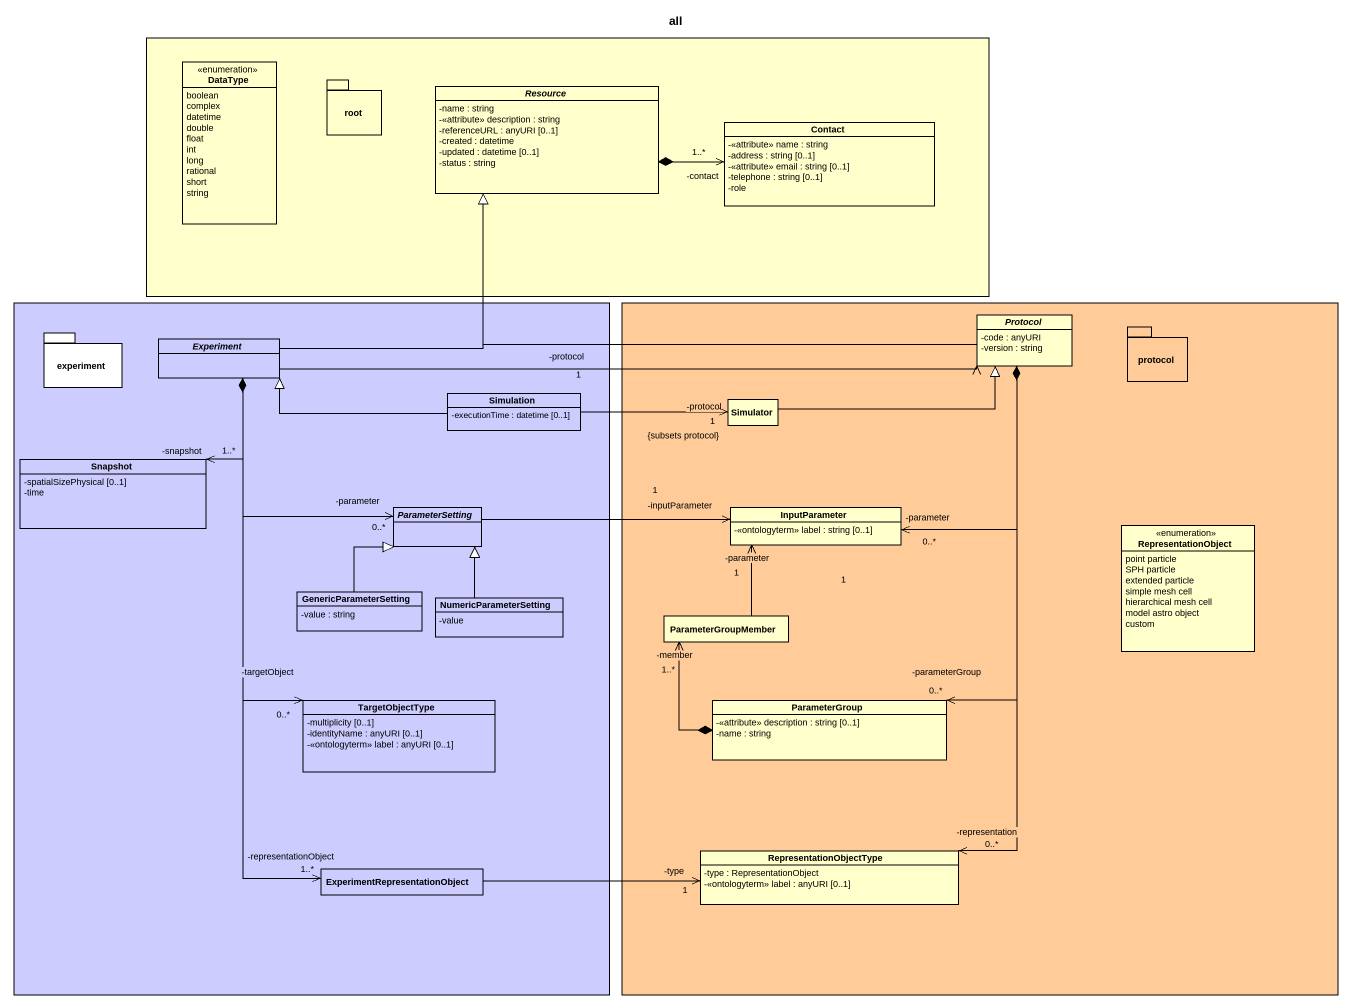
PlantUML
@startuml
title all
hide circle
hide empty members
skinparam classAttributeIconSize 0
rectangle " " as rectangle1 #FFFFCC {
  enum DataType #FFFFCC {
    boolean
    complex
    datetime
    double
    float
    int
    long
    rational
    short
    string
  }
  package root #FFFFCC {
  }
  abstract class Resource #FFFFCC {
    -name : string
    -<<attribute>> description : string
    -referenceURL : anyURI [0..1]
    -created : datetime
    -updated : datetime [0..1]
    -status : string
  }
  class Contact #FFFFCC {
    -<<attribute>> name : string
    -address : string [0..1]
    -<<attribute>> email : string [0..1]
    -telephone : string [0..1]
    -role
  }
}
rectangle " " as rectangle2 #CCCCFF {
  package experiment {
  }
  abstract class Experiment #CCCCFF
  class Simulation #CCCCFF {
    -executionTime : datetime [0..1]
  }
  class Snapshot #CCCCFF {
    -spatialSizePhysical [0..1]
    -time
  }
  abstract class ParameterSetting #CCCCFF
  class GenericParameterSetting #CCCCFF {
    -value : string
  }
  class NumericParameterSetting #CCCCFF {
    -value
  }
  class TargetObjectType #CCCCFF {
    -multiplicity [0..1]
    -identityName : anyURI [0..1]
    -<<ontologyterm>> label : anyURI [0..1]
  }
  class "ExperimentRepresentationObject" as ExperimentRepresentationObje #CCCCFF
}
rectangle " " as rectangle3 #FFCC99 {
  abstract class "Protocol" as Protocol_ {
    -code : anyURI
    -version : string
  }
  package "protocol" as protocol_ #FFCC99 {
  }
  class Simulator
  class InputParameter {
    -<<ontologyterm>> label : string [0..1]
  }
  enum RepresentationObject {
    point particle
    SPH particle
    extended particle
    simple mesh cell
    hierarchical mesh cell
    model astro object
    custom
  }
  class ParameterGroupMember
  class ParameterGroup {
    -<<attribute>> description : string [0..1]
    -name : string
  }
  class RepresentationObjectType {
    -type : RepresentationObject
    -<<ontologyterm>> label : anyURI [0..1]
  }
}
Resource *-right-> "-contact\n1..*" Contact
Protocol_ -left-|> Resource
Protocol_ *--> "-parameter\n0..*" InputParameter
Protocol_ *--> "-parameterGroup\n0..*" ParameterGroup
Protocol_ *--> "-representation\n0..*" RepresentationObjectType
Experiment -up-|> Resource
Experiment -right-> "-protocol\n1" Protocol_
Experiment *--> "-snapshot\n1..*" Snapshot
Experiment *--> "-parameter\n0..*" ParameterSetting
Experiment *--> "-targetObject\n0..*" TargetObjectType
Experiment *--> "-representationObject\n1..*" ExperimentRepresentationObje
Simulation -left-|> Experiment
Simulation -right-> "-protocol\n1\n{subsets protocol}" Simulator
Simulator -right-|> Protocol_
ParameterSetting "1" -right-> "-inputParameter\n1" InputParameter
GenericParameterSetting -up-|> ParameterSetting
NumericParameterSetting -up-|> ParameterSetting
ParameterGroupMember -up-> "-parameter\n1" InputParameter
ParameterGroup *-up-> "-member\n1..*" ParameterGroupMember
ExperimentRepresentationObje -right-> "-type\n1" RepresentationObjectType
@enduml
